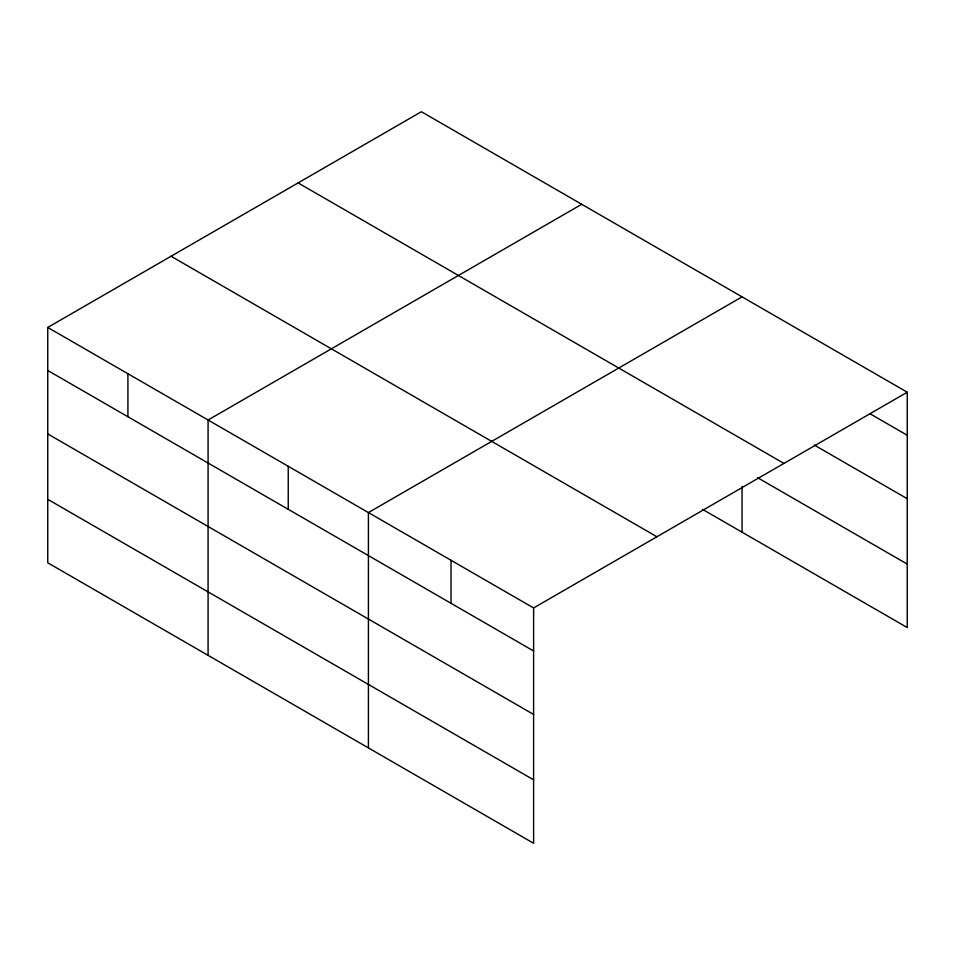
<?xml version="1.0" encoding="UTF-8"?>
<svg xmlns="http://www.w3.org/2000/svg" width="955" height="955" viewBox="0 0 955 955"><rect width="100%" height="100%" fill="white"/><g stroke="black" fill="none" stroke-linecap="round" stroke-linejoin="round"><path stroke-width="1.43" d="M533.606 714.436L533.606 607.953L47.75 327.446L47.75 562.782L533.606 843.277L533.606 714.436L47.75 433.928M702.617 509.409L907.25 627.554L907.25 392.219L421.394 111.723L47.75 327.446M581.726 204.286L208.083 420.009L208.083 655.345M742.059 296.85L368.415 512.572L368.415 747.908M533.606 607.953L907.25 392.219M869.826 413.646L907.25 435.253M814.329 445.066L907.25 498.713M298.091 182.906L783.948 463.414M757.542 477.667L907.25 564.095M171.052 256.25L656.909 536.758M47.75 370.468L533.606 650.976M47.75 499.322L533.606 779.817M742.059 486.429L742.059 532.186M451.011 560.263L451.011 603.297M288.243 466.291L288.243 509.325M127.91 373.727L127.91 416.762"/></g></svg>
